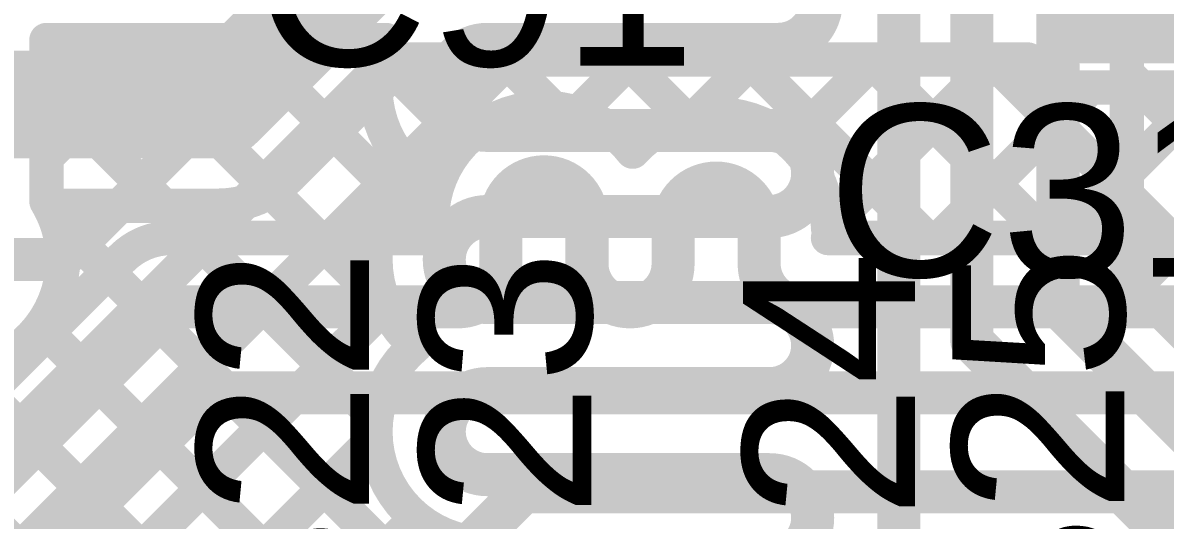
# Model space of a CAD drawing. Header units: millimetres. Extents: x -0.57 to 2.98, y -0.65 to 2.86.
# Drawn here: x 0.1625 to 0.4279, y 1.1794 to 1.295 of the extents above; entities that cross this region are included whole.
import ezdxf

# ---------------------------------------------------------------- set-up
doc = ezdxf.new("R2010")
doc.units = ezdxf.units.MM
doc.header["$MEASUREMENT"] = 0
for name, color, linetype in [('BottomLayer', 5, 'Continuous'), ('Mechanical2', 216, 'Continuous'), ('TopLayer', 1, 'Continuous'), ('TopOverlay', 2, 'Continuous'), ('TopPaste', 8, 'Continuous'), ('TopSolder', 216, 'Continuous')]:
    doc.layers.add(name, color=color, linetype=linetype)
doc.styles.add('Arial', font='', dxfattribs={"height": 0.2})
doc.styles.get('Arial').set_extended_font_data('Arial')

# ---------------------------------------------------------------- blocks, each defined once
blk = doc.blocks.new('CAP_0603_356')
at = {"layer": 'TopLayer'}
for points in [[(-0.015, 0.0175), (-0.015, -0.0175), (-0.045, -0.0175), (-0.045, 0.0175)], [(0.045, 0.0175), (0.045, -0.0175), (0.015, -0.0175), (0.015, 0.0175)]]:
    blk.add_hatch(color=1, dxfattribs=at).paths.add_polyline_path(points)
at = {"layer": 'TopPaste'}
for points in [[(-0.015, 0.0175), (-0.015, -0.0175), (-0.045, -0.0175), (-0.045, 0.0175)], [(0.045, 0.0175), (0.045, -0.0175), (0.015, -0.0175), (0.015, 0.0175)]]:
    blk.add_hatch(color=8, dxfattribs=at).paths.add_polyline_path(points)
at = {"layer": 'TopSolder'}
for points in [[(-0.01264, 0.01986), (-0.01264, -0.01986), (-0.04736, -0.01986), (-0.04736, 0.01986)], [(0.04736, 0.01986), (0.04736, -0.01986), (0.01264, -0.01986), (0.01264, 0.01986)]]:
    blk.add_hatch(color=216, dxfattribs=at).paths.add_polyline_path(points)
at = {"layer": 'TopOverlay', "const_width": 0.005}
for points in [[(-0.049, 0.021), (-0.018, 0.021)], [(-0.049, 0.021), (-0.049, -0.021)], [(0.018, 0.021), (0.049, 0.021)], [(0.049, 0.021), (0.049, -0.021)], [(-0.049, -0.021), (-0.018, -0.021)], [(0.018, -0.021), (0.049, -0.021)]]:
    blk.add_lwpolyline(points, dxfattribs=at)
at = {"layer": 'TopOverlay', "const_width": 0.0025}
for points in [[(-0.05025, 0.021, 1), (-0.04775, 0.021, 1)], [(-0.05025, 0.021, 1), (-0.04775, 0.021, 1)], [(-0.01925, 0.021, 1), (-0.01675, 0.021, 1)], [(0.01675, 0.021, 1), (0.01925, 0.021, 1)], [(0.04775, 0.021, 1), (0.05025, 0.021, 1)], [(0.04775, 0.021, 1), (0.05025, 0.021, 1)], [(-0.05025, -0.021, 1), (-0.04775, -0.021, 1)], [(-0.05025, -0.021, 1), (-0.04775, -0.021, 1)], [(-0.01925, -0.021, 1), (-0.01675, -0.021, 1)], [(0.01675, -0.021, 1), (0.01925, -0.021, 1)], [(0.04775, -0.021, 1), (0.05025, -0.021, 1)], [(0.04775, -0.021, 1), (0.05025, -0.021, 1)]]:
    blk.add_lwpolyline(points, format="xyb", close=True, dxfattribs=at)

msp = doc.modelspace()

# ---------------------------------------------------------------- hatches: boundary and pattern name
at = {"layer": 'TopLayer'}
msp.add_hatch(color=1, dxfattribs=at).paths.add_polyline_path([(0.407, 1.291), (0.547, 1.291), (0.547, 1.32894), (0.407, 1.32894)])

# ---------------------------------------------------------------- linework, layer by layer
at = {"layer": 'BottomLayer'}
for points, const_width in [([(0.403, 1.22928), (0.403, 2.131)], 0.01), ([(0.419, 1.23591), (0.419, 2.131)], 0.008), ([(0.383, 1.221), (0.383, 2.124)], 0.01), ([(0.366, 1.16308), (0.366, 1.84546)], 0.01), ([(0.419, 1.28849), (0.478, 1.34749)], 0.008), ([(0.348, 1.3), (0.348, 1.325)], 0.01), ([(0.419, 1.2602), (0.478, 1.3192)], 0.008), ([(0.419, 1.31156), (0.47013, 1.26043)], 0.008), ([(0.421, 1.23392), (0.48248, 1.2954)], 0.008), ([(0.168, 1.291), (0.24685, 1.291)], 0.008), ([(0.168, 1.2535), (0.168, 1.291)], 0.008), ([(0.168, 1.26376), (0.19524, 1.291)], 0.008), ([(0.1718, 1.23928), (0.22352, 1.291)], 0.008), ([(0.185, 1.291), (0.24672, 1.22928)], 0.008), ([(0.21329, 1.291), (0.24922, 1.25507)], 0.008), ([(0.24157, 1.291), (0.24542, 1.28716)], 0.008), ([(0.27041, 1.29), (0.338, 1.29)], 0.01), ([(0.12469, 1.16388), (0.24471, 1.2839)], 0.008), ([(0.419, 1.28328), (0.44903, 1.25325)], 0.008), ([(0.168, 1.27972), (0.2446, 1.20312)], 0.008), ([(0.27041, 1.27), (0.336, 1.27)], 0.01), ([(0.12469, 1.1356), (0.25138, 1.26229)], 0.008), ([(0.419, 1.25499), (0.44508, 1.22892)], 0.008), ([(0.17004, 1.24939), (0.41943, 1)], 0.008), ([(0.27041, 1.25), (0.336, 1.25)], 0.01), ([(0.146, 1.24), (0.16781, 1.24)], 0.01), ([(0.419, 1.23591), (0.4663, 1.18861)], 0.008), ([(0.27041, 1.23), (0.336, 1.23)], 0.01), ([(0.403, 1.22928), (0.455, 1.17728)], 0.01), ([(0.12469, 1.10731), (0.2467, 1.22933)], 0.008), ([(0.16664, 1.22451), (0.39115, 1)], 0.008), ([(0.383, 1.221), (0.435, 1.169)], 0.01), ([(0.14855, 1.21432), (0.36286, 1)], 0.008), ([(0.27041, 1.21), (0.336, 1.21)], 0.01), ([(0.12469, 1.07903), (0.24444, 1.19878)], 0.008), ([(0.138, 1.19659), (0.33458, 1)], 0.008), ([(0.27041, 1.19), (0.336, 1.19)], 0.01), ([(0.12469, 1.05075), (0.25388, 1.17993)], 0.008)]:
    msp.add_lwpolyline(points, dxfattribs=dict(at, const_width=const_width))
for points, const_width in [([(0.348, 1.3, -0.414214), (0.338, 1.29)], 0.01), ([(0.2538, 1.26, -0.340988), (0.24685, 1.291)], 0.008), ([(0.27041, 1.27, -1), (0.27041, 1.29)], 0.01), ([(0.336, 1.27, -1), (0.336, 1.25)], 0.01), ([(0.2538, 1.22, -0.469338), (0.2538, 1.26)], 0.008), ([(0.168, 1.2535, -0.138458), (0.17181, 1.24)], 0.008), ([(0.27041, 1.23, -1), (0.27041, 1.25)], 0.01), ([(0.17181, 1.24, -0.429175), (0.14469, 1.21422)], 0.008), ([(0.336, 1.23, -1), (0.336, 1.21)], 0.01), ([(0.27041, 1.174, -0.702062), (0.2538, 1.22)], 0.008), ([(0.27041, 1.19, -1), (0.27041, 1.21)], 0.01), ([(0.336, 1.19, -1), (0.336, 1.17)], 0.01)]:
    msp.add_lwpolyline(points, format="xyb", dxfattribs=dict(at, const_width=const_width))
for points, const_width in [([(0.3455, 1.3, 1), (0.3505, 1.3, 1)], 0.005), ([(0.3455, 1.3, 1), (0.3505, 1.3, 1)], 0.005), ([(0.166, 1.291, 1), (0.17, 1.291, 1)], 0.004), ([(0.166, 1.291, 1), (0.17, 1.291, 1)], 0.004), ([(0.183, 1.291, 1), (0.187, 1.291, 1)], 0.004), ([(0.19324, 1.291, 1), (0.19724, 1.291, 1)], 0.004), ([(0.21129, 1.291, 1), (0.21529, 1.291, 1)], 0.004), ([(0.22152, 1.291, 1), (0.22552, 1.291, 1)], 0.004), ([(0.23957, 1.291, 1), (0.24357, 1.291, 1)], 0.004), ([(0.24485, 1.291, 1), (0.24885, 1.291, 1)], 0.004), ([(0.24485, 1.291, 1), (0.24885, 1.291, 1)], 0.004), ([(0.26791, 1.29, 1), (0.27291, 1.29, 1)], 0.005), ([(0.26791, 1.29, 1), (0.27291, 1.29, 1)], 0.005), ([(0.3355, 1.29, 1), (0.3405, 1.29, 1)], 0.005), ([(0.3355, 1.29, 1), (0.3405, 1.29, 1)], 0.005), ([(0.417, 1.28849, 1), (0.421, 1.28849, 1)], 0.004), ([(0.24342, 1.28716, 1), (0.24742, 1.28716, 1)], 0.004), ([(0.24271, 1.2839, 1), (0.24671, 1.2839, 1)], 0.004), ([(0.417, 1.28328, 1), (0.421, 1.28328, 1)], 0.004), ([(0.166, 1.27972, 1), (0.17, 1.27972, 1)], 0.004), ([(0.26791, 1.27, 1), (0.27291, 1.27, 1)], 0.005), ([(0.26791, 1.27, 1), (0.27291, 1.27, 1)], 0.005), ([(0.3335, 1.27, 1), (0.3385, 1.27, 1)], 0.005), ([(0.3335, 1.27, 1), (0.3385, 1.27, 1)], 0.005), ([(0.166, 1.26376, 1), (0.17, 1.26376, 1)], 0.004), ([(0.24938, 1.26229, 1), (0.25338, 1.26229, 1)], 0.004), ([(0.2518, 1.26, 1), (0.2558, 1.26, 1)], 0.004), ([(0.2518, 1.26, 1), (0.2558, 1.26, 1)], 0.004), ([(0.417, 1.2602, 1), (0.421, 1.2602, 1)], 0.004), ([(0.24722, 1.25507, 1), (0.25122, 1.25507, 1)], 0.004), ([(0.417, 1.25499, 1), (0.421, 1.25499, 1)], 0.004), ([(0.166, 1.2535, 1), (0.17, 1.2535, 1)], 0.004), ([(0.166, 1.2535, 1), (0.17, 1.2535, 1)], 0.004), ([(0.16804, 1.24939, 1), (0.17204, 1.24939, 1)], 0.004), ([(0.26791, 1.25, 1), (0.27291, 1.25, 1)], 0.005), ([(0.26791, 1.25, 1), (0.27291, 1.25, 1)], 0.005), ([(0.3335, 1.25, 1), (0.3385, 1.25, 1)], 0.005), ([(0.3335, 1.25, 1), (0.3385, 1.25, 1)], 0.005), ([(0.16531, 1.24, 1), (0.17031, 1.24, 1)], 0.005), ([(0.1698, 1.23928, 1), (0.1738, 1.23928, 1)], 0.004), ([(0.16981, 1.24, 1), (0.17381, 1.24, 1)], 0.004), ([(0.16981, 1.24, 1), (0.17381, 1.24, 1)], 0.004), ([(0.417, 1.23591, 1), (0.421, 1.23591, 1)], 0.004), ([(0.417, 1.23591, 1), (0.421, 1.23591, 1)], 0.004), ([(0.419, 1.23392, 1), (0.423, 1.23392, 1)], 0.004), ([(0.26791, 1.23, 1), (0.27291, 1.23, 1)], 0.005), ([(0.26791, 1.23, 1), (0.27291, 1.23, 1)], 0.005), ([(0.3335, 1.23, 1), (0.3385, 1.23, 1)], 0.005), ([(0.3335, 1.23, 1), (0.3385, 1.23, 1)], 0.005), ([(0.4005, 1.22928, 1), (0.4055, 1.22928, 1)], 0.005), ([(0.4005, 1.22928, 1), (0.4055, 1.22928, 1)], 0.005), ([(0.2447, 1.22933, 1), (0.2487, 1.22933, 1)], 0.004), ([(0.24472, 1.22928, 1), (0.24873, 1.22928, 1)], 0.004), ([(0.16464, 1.22451, 1), (0.16864, 1.22451, 1)], 0.004), ([(0.2518, 1.22, 1), (0.2558, 1.22, 1)], 0.004), ([(0.2518, 1.22, 1), (0.2558, 1.22, 1)], 0.004), ([(0.3805, 1.221, 1), (0.3855, 1.221, 1)], 0.005), ([(0.3805, 1.221, 1), (0.3855, 1.221, 1)], 0.005), ([(0.26791, 1.21, 1), (0.27291, 1.21, 1)], 0.005), ([(0.26791, 1.21, 1), (0.27291, 1.21, 1)], 0.005), ([(0.3335, 1.21, 1), (0.3385, 1.21, 1)], 0.005), ([(0.3335, 1.21, 1), (0.3385, 1.21, 1)], 0.005), ([(0.2426, 1.20312, 1), (0.2466, 1.20312, 1)], 0.004), ([(0.24244, 1.19878, 1), (0.24644, 1.19878, 1)], 0.004), ([(0.26791, 1.19, 1), (0.27291, 1.19, 1)], 0.005), ([(0.26791, 1.19, 1), (0.27291, 1.19, 1)], 0.005), ([(0.3335, 1.19, 1), (0.3385, 1.19, 1)], 0.005), ([(0.3335, 1.19, 1), (0.3385, 1.19, 1)], 0.005), ([(0.25188, 1.17993, 1), (0.25588, 1.17993, 1)], 0.004)]:
    msp.add_lwpolyline(points, format="xyb", close=True, dxfattribs=dict(at, const_width=const_width))
at = {"layer": 'Mechanical2', "const_width": 0.01}
msp.add_lwpolyline([(1.75783, 2.80917, -6.230382), (0.64896, 2.81029)], format="xyb", dxfattribs=at)
at = {"layer": 'TopLayer'}
for points, const_width in [([(0.208, 1.276), (0.24197, 1.30997)], 0.025), ([(0.22463, 1.2594), (0.2517, 1.28647)], 0.008), ([(0.23409, 1.245), (0.27556, 1.28647)], 0.008), ([(0.2517, 1.28647), (0.396, 1.28647)], 0.008), ([(0.27439, 1.28647), (0.28572, 1.27513)], 0.008), ([(0.29139, 1.27402), (0.30384, 1.28647)], 0.008), ([(0.30267, 1.28647), (0.31639, 1.27275)], 0.008), ([(0.31902, 1.27337), (0.33213, 1.28647)], 0.008), ([(0.33095, 1.28647), (0.37242, 1.245)], 0.008), ([(0.341, 1.26706), (0.36041, 1.28647)], 0.008), ([(0.34957, 1.24735), (0.3887, 1.28647)], 0.008), ([(0.35924, 1.28647), (0.40071, 1.245)], 0.008), ([(0.38752, 1.28647), (0.42899, 1.245)], 0.008), ([(0.396, 1.28), (0.396, 1.28647)], 0.008), ([(0.086, 1.276), (0.208, 1.276)], 0.025), ([(0.2489, 1.28367), (0.26508, 1.26749)], 0.008), ([(0.37551, 1.245), (0.41051, 1.28)], 0.008), ([(0.396, 1.28), (0.55215, 1.28)], 0.008), ([(0.4038, 1.245), (0.4388, 1.28)], 0.008), ([(0.42228, 1.28), (0.44903, 1.25325)], 0.008), ([(0.23476, 1.26953), (0.25757, 1.24671)], 0.008), ([(0.22013, 1.25587), (0.231, 1.245)], 0.008), ([(0.16858, 1.2525), (0.208, 1.2525)], 0.008), ([(0.1718, 1.23928), (0.18502, 1.2525)], 0.008), ([(0.19522, 1.2525), (0.20272, 1.245)], 0.008), ([(0.20581, 1.245), (0.21412, 1.25331)], 0.008), ([(0.17004, 1.24939), (0.18235, 1.23709)], 0.008), ([(0.27357, 1.239), (0.27357, 1.24922)], 0.01), ([(0.29357, 1.239), (0.29357, 1.24922)], 0.01), ([(0.31357, 1.239), (0.31357, 1.24777)], 0.01), ([(0.33357, 1.239), (0.33357, 1.24777)], 0.01), ([(0.19689, 1.245), (0.25757, 1.245)], 0.008), ([(0.34957, 1.245), (0.38, 1.245)], 0.008), ([(0.38, 1.245), (0.44429, 1.245)], 0.008), ([(0.146, 1.24), (0.16781, 1.24)], 0.01), ([(0.01913, 1.07387), (0.18556, 1.2403)], 0.008), ([(0.03043, 1.06254), (0.19689, 1.229)], 0.01), ([(0.19689, 1.229), (0.25857, 1.229)], 0.01), ([(0.25857, 1.229), (0.26357, 1.229)], 0.01), ([(0.34357, 1.229), (0.38, 1.229)], 0.01), ([(0.38, 1.229), (0.457, 1.229)], 0.01), ([(0.051, 1.05483), (0.20517, 1.209)], 0.01), ([(0.20517, 1.209), (0.25857, 1.209)], 0.01), ([(0.25857, 1.209), (0.47067, 1.209)], 0.01), ([(0.249, 1.15628), (0.27875, 1.18603)], 0.01), ([(0.27875, 1.18603), (0.59733, 1.18603)], 0.01)]:
    msp.add_lwpolyline(points, dxfattribs=dict(at, const_width=const_width))
for points, const_width in [([(0.2497, 1.28647, 1), (0.2537, 1.28647, 1)], 0.004), ([(0.2497, 1.28647, 1), (0.2537, 1.28647, 1)], 0.004), ([(0.27239, 1.28647, 1), (0.27639, 1.28647, 1)], 0.004), ([(0.27356, 1.28647, 1), (0.27756, 1.28647, 1)], 0.004), ([(0.30067, 1.28647, 1), (0.30467, 1.28647, 1)], 0.004), ([(0.30184, 1.28647, 1), (0.30584, 1.28647, 1)], 0.004), ([(0.32895, 1.28647, 1), (0.33295, 1.28647, 1)], 0.004), ([(0.33013, 1.28647, 1), (0.33413, 1.28647, 1)], 0.004), ([(0.35724, 1.28647, 1), (0.36124, 1.28647, 1)], 0.004), ([(0.35841, 1.28647, 1), (0.36241, 1.28647, 1)], 0.004), ([(0.38552, 1.28647, 1), (0.38952, 1.28647, 1)], 0.004), ([(0.3867, 1.28647, 1), (0.3907, 1.28647, 1)], 0.004), ([(0.394, 1.28647, 1), (0.398, 1.28647, 1)], 0.004), ([(0.394, 1.28647, 1), (0.398, 1.28647, 1)], 0.004), ([(0.20175, 1.276, 1), (0.21425, 1.276, 1)], 0.0125), ([(0.20175, 1.276, 1), (0.21425, 1.276, 1)], 0.0125), ([(0.2469, 1.28367, 1), (0.2509, 1.28367, 1)], 0.004), ([(0.394, 1.28, 1), (0.398, 1.28, 1)], 0.004), ([(0.394, 1.28, 1), (0.398, 1.28, 1)], 0.004), ([(0.40851, 1.28, 1), (0.41251, 1.28, 1)], 0.004), ([(0.42028, 1.28, 1), (0.42428, 1.28, 1)], 0.004), ([(0.28372, 1.27513, 1), (0.28772, 1.27513, 1)], 0.004), ([(0.28939, 1.27402, 1), (0.29339, 1.27402, 1)], 0.004), ([(0.31439, 1.27275, 1), (0.31839, 1.27275, 1)], 0.004), ([(0.31702, 1.27337, 1), (0.32102, 1.27337, 1)], 0.004), ([(0.23276, 1.26953, 1), (0.23676, 1.26953, 1)], 0.004), ([(0.26308, 1.26749, 1), (0.26708, 1.26749, 1)], 0.004), ([(0.30218, 1.26508, 1), (0.30618, 1.26508, 1)], 0.004), ([(0.30218, 1.26508, 1), (0.30618, 1.26508, 1)], 0.004), ([(0.339, 1.26706, 1), (0.343, 1.26706, 1)], 0.004), ([(0.22262, 1.25938, 1), (0.22662, 1.25938, 1)], 0.004), ([(0.22263, 1.2594, 1), (0.22663, 1.2594, 1)], 0.004), ([(0.22263, 1.2594, 1), (0.22663, 1.2594, 1)], 0.004), ([(0.21813, 1.25587, 1), (0.22213, 1.25587, 1)], 0.004), ([(0.16658, 1.2525, 1), (0.17058, 1.2525, 1)], 0.004), ([(0.16658, 1.2525, 1), (0.17058, 1.2525, 1)], 0.004), ([(0.18302, 1.2525, 1), (0.18702, 1.2525, 1)], 0.004), ([(0.19322, 1.2525, 1), (0.19722, 1.2525, 1)], 0.004), ([(0.206, 1.2525, 1), (0.21, 1.2525, 1)], 0.004), ([(0.206, 1.2525, 1), (0.21, 1.2525, 1)], 0.004), ([(0.206, 1.2525, 1), (0.21, 1.2525, 1)], 0.004), ([(0.21212, 1.25331, 1), (0.21612, 1.25331, 1)], 0.004), ([(0.16804, 1.24939, 1), (0.17204, 1.24939, 1)], 0.004), ([(0.25557, 1.24922, 1), (0.25957, 1.24922, 1)], 0.004), ([(0.27107, 1.24922, 1), (0.27607, 1.24922, 1)], 0.005), ([(0.27107, 1.24922, 1), (0.27607, 1.24922, 1)], 0.005), ([(0.29107, 1.24922, 1), (0.29607, 1.24922, 1)], 0.005), ([(0.29107, 1.24922, 1), (0.29607, 1.24922, 1)], 0.005), ([(0.31107, 1.24777, 1), (0.31607, 1.24777, 1)], 0.005), ([(0.31107, 1.24777, 1), (0.31607, 1.24777, 1)], 0.005), ([(0.33107, 1.24777, 1), (0.33607, 1.24777, 1)], 0.005), ([(0.33107, 1.24777, 1), (0.33607, 1.24777, 1)], 0.005), ([(0.25557, 1.24671, 1), (0.25957, 1.24671, 1)], 0.004), ([(0.34757, 1.24777, 1), (0.35157, 1.24777, 1)], 0.004), ([(0.34757, 1.24735, 1), (0.35157, 1.24735, 1)], 0.004), ([(0.19489, 1.245, 1), (0.19889, 1.245, 1)], 0.004), ([(0.19489, 1.245, 1), (0.19889, 1.245, 1)], 0.004), ([(0.19489, 1.245, 1), (0.19889, 1.245, 1)], 0.004), ([(0.20072, 1.245, 1), (0.20472, 1.245, 1)], 0.004), ([(0.20381, 1.245, 1), (0.20781, 1.245, 1)], 0.004), ([(0.229, 1.245, 1), (0.233, 1.245, 1)], 0.004), ([(0.23209, 1.245, 1), (0.23609, 1.245, 1)], 0.004), ([(0.25557, 1.245, 1), (0.25957, 1.245, 1)], 0.004), ([(0.34757, 1.245, 1), (0.35157, 1.245, 1)], 0.004), ([(0.37042, 1.245, 1), (0.37442, 1.245, 1)], 0.004), ([(0.37351, 1.245, 1), (0.37751, 1.245, 1)], 0.004), ([(0.378, 1.245, 1), (0.382, 1.245, 1)], 0.004), ([(0.378, 1.245, 1), (0.382, 1.245, 1)], 0.004), ([(0.39871, 1.245, 1), (0.40271, 1.245, 1)], 0.004), ([(0.4018, 1.245, 1), (0.4058, 1.245, 1)], 0.004), ([(0.42699, 1.245, 1), (0.43099, 1.245, 1)], 0.004), ([(0.16531, 1.24, 1), (0.17031, 1.24, 1)], 0.005), ([(0.1698, 1.23928, 1), (0.1738, 1.23928, 1)], 0.004), ([(0.16981, 1.24, 1), (0.17381, 1.24, 1)], 0.004), ([(0.16981, 1.24, 1), (0.17381, 1.24, 1)], 0.004), ([(0.18356, 1.2403, 1), (0.18756, 1.2403, 1)], 0.004), ([(0.18356, 1.2403, 1), (0.18756, 1.2403, 1)], 0.004), ([(0.18358, 1.24031, 1), (0.18758, 1.24031, 1)], 0.004), ([(0.27107, 1.239, 1), (0.27607, 1.239, 1)], 0.005), ([(0.27107, 1.239, 1), (0.27607, 1.239, 1)], 0.005), ([(0.29107, 1.239, 1), (0.29607, 1.239, 1)], 0.005), ([(0.29107, 1.239, 1), (0.29607, 1.239, 1)], 0.005), ([(0.31107, 1.239, 1), (0.31607, 1.239, 1)], 0.005), ([(0.31107, 1.239, 1), (0.31607, 1.239, 1)], 0.005), ([(0.33107, 1.239, 1), (0.33607, 1.239, 1)], 0.005), ([(0.33107, 1.239, 1), (0.33607, 1.239, 1)], 0.005), ([(0.18035, 1.23709, 1), (0.18435, 1.23709, 1)], 0.004), ([(0.19439, 1.229, 1), (0.19939, 1.229, 1)], 0.005), ([(0.19439, 1.229, 1), (0.19939, 1.229, 1)], 0.005), ([(0.25607, 1.229, 1), (0.26107, 1.229, 1)], 0.005), ([(0.25607, 1.229, 1), (0.26107, 1.229, 1)], 0.005), ([(0.26107, 1.229, 1), (0.26607, 1.229, 1)], 0.005), ([(0.26107, 1.229, 1), (0.26607, 1.229, 1)], 0.005), ([(0.34107, 1.229, 1), (0.34607, 1.229, 1)], 0.005), ([(0.34107, 1.229, 1), (0.34607, 1.229, 1)], 0.005), ([(0.3775, 1.229, 1), (0.3825, 1.229, 1)], 0.005), ([(0.3775, 1.229, 1), (0.3825, 1.229, 1)], 0.005), ([(0.20267, 1.209, 1), (0.20767, 1.209, 1)], 0.005), ([(0.20267, 1.209, 1), (0.20767, 1.209, 1)], 0.005), ([(0.25607, 1.209, 1), (0.26107, 1.209, 1)], 0.005), ([(0.25607, 1.209, 1), (0.26107, 1.209, 1)], 0.005), ([(0.27625, 1.18603, 1), (0.28125, 1.18603, 1)], 0.005), ([(0.27625, 1.18603, 1), (0.28125, 1.18603, 1)], 0.005)]:
    msp.add_lwpolyline(points, format="xyb", close=True, dxfattribs=dict(at, const_width=const_width))
for points, const_width in [([(0.25757, 1.24922, -0.716028), (0.30418, 1.26508)], 0.008), ([(0.30418, 1.26508, -0.688862), (0.34957, 1.24777)], 0.008), ([(0.22463, 1.2594, -0.199188), (0.208, 1.2525)], 0.008), ([(0.22462, 1.25938, -0.198912), (0.208, 1.2525)], 0.008), ([(0.27357, 1.24922, -1), (0.29357, 1.24922)], 0.01), ([(0.31357, 1.24777, -1), (0.33357, 1.24777)], 0.01), ([(0.16858, 1.2525, -0.127065), (0.17181, 1.24)], 0.008), ([(0.18556, 1.2403, -0.199231), (0.19689, 1.245)], 0.008), ([(0.18558, 1.24031, -0.198912), (0.19689, 1.245)], 0.008), ([(0.17181, 1.24, -0.586297), (0.1325, 1.218)], 0.008), ([(0.27357, 1.239, -0.414214), (0.26357, 1.229)], 0.01), ([(0.31357, 1.239, -1), (0.29357, 1.239)], 0.01), ([(0.34357, 1.229, -0.414214), (0.33357, 1.239)], 0.01)]:
    msp.add_lwpolyline(points, format="xyb", dxfattribs=dict(at, const_width=const_width))

# ---------------------------------------------------------------- block references
at = {"rotation": 90}
msp.add_blockref('CAP_0603_356', (0.42969, 1.33706), dxfattribs=at)

# ---------------------------------------------------------------- texts
at = {"layer": 'TopOverlay', "style": 'Arial'}
for s, p in [('C91', (0.21635, 1.28501)), ('C31', (0.34935, 1.23601))]:
    msp.add_text(s, height=0.04, dxfattribs=at).set_placement(p)
for s, p in [('SB22', (0.24294, 1.10595)), ('SB23', (0.29461, 1.10559)), ('SB24', (0.36979, 1.1053)), ('SB25', (0.41844, 1.10657))]:
    msp.add_text(s, height=0.04, rotation=90, dxfattribs=at).set_placement(p)

doc.saveas('drawing.dxf')
